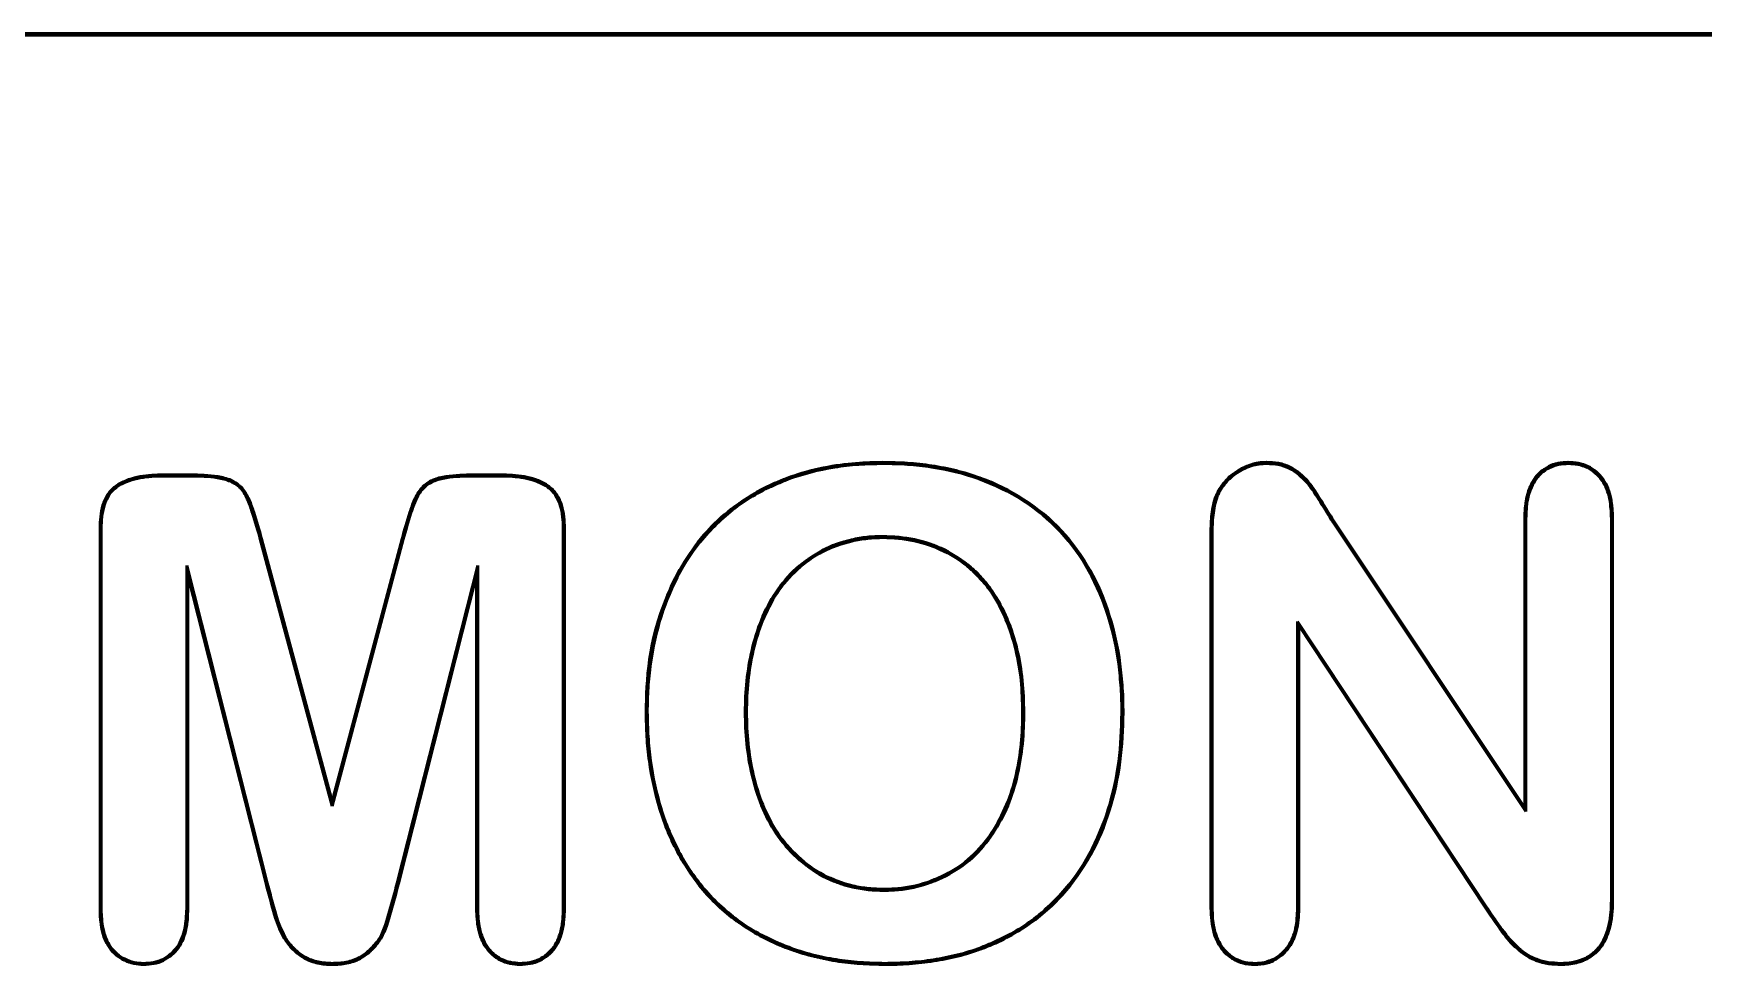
# Model space of a CAD drawing. Header units: millimetres. Extents: x 3 to 1148, y 20 to 725.
# Drawn here: x 571.52 to 583.26, y 334.76 to 341.3 of the extents above; entities that cross this region are included whole.
import ezdxf

# ---------------------------------------------------------------- set-up
doc = ezdxf.new("R2010")
doc.units = ezdxf.units.MM
doc.header["$LTSCALE"] = 1.333333
doc.layers.add('Visible (ANSI)', color=7, linetype='Continuous', lineweight=50)

msp = doc.modelspace()

# ---------------------------------------------------------------- linework, layer by layer
at = {"layer": 'Visible (ANSI)'}
for p, q in [((597.492, 341.299), (561.492, 341.299)), ((597.492, 341.286), (561.492, 341.286)), ((572.415, 338.197), (572.627, 338.197)), ((572.416, 338.188), (572.415, 338.197)), ((572.416, 338.188), (572.627, 338.188)), ((574.616, 338.197), (574.828, 338.197)), ((574.616, 338.188), (574.828, 338.188)), ((574.828, 338.188), (574.828, 338.197)), ((577.495, 338.276), (577.495, 338.285)), ((580.193, 338.276), (580.193, 338.285)), ((582.313, 338.276), (582.313, 338.285)), ((579.845, 338.045), (579.837, 338.048)), ((580.658, 337.866), (580.665, 337.871)), ((580.658, 337.866), (582.016, 335.83)), ((580.665, 337.871), (582.007, 335.858)), ((582.007, 335.858), (582.007, 337.889)), ((582.016, 337.889), (582.007, 337.889)), ((582.016, 335.83), (582.016, 337.889)), ((582.616, 337.889), (582.625, 337.889)), ((582.616, 337.889), (582.616, 335.205)), ((582.625, 337.889), (582.625, 335.205)), ((571.991, 335.143), (571.991, 337.821)), ((571.999, 337.82), (571.991, 337.821)), ((571.999, 335.143), (571.999, 337.82)), ((573.117, 337.745), (573.623, 335.869)), ((573.126, 337.747), (573.623, 335.902)), ((573.623, 335.902), (574.115, 337.747)), ((573.623, 335.869), (574.123, 337.745)), ((575.247, 337.82), (575.256, 337.821)), ((575.247, 337.82), (575.247, 335.143)), ((575.256, 337.821), (575.256, 335.143)), ((577.495, 337.764), (577.495, 337.756)), ((579.801, 335.151), (579.801, 337.785)), ((579.81, 335.151), (579.81, 337.785)), ((572.6, 337.561), (572.608, 337.491)), ((572.6, 337.561), (572.6, 335.145)), ((573.166, 335.328), (572.6, 337.561)), ((573.158, 335.325), (572.608, 337.491)), ((572.608, 337.491), (572.608, 335.145)), ((574.647, 337.561), (574.08, 335.328)), ((574.638, 337.491), (574.089, 335.325)), ((574.647, 337.561), (574.638, 337.491)), ((574.638, 335.145), (574.638, 337.491)), ((574.647, 335.145), (574.647, 337.561)), ((580.41, 337.167), (580.419, 337.138)), ((580.41, 337.167), (580.41, 335.149)), ((581.734, 335.165), (580.41, 337.167)), ((581.727, 335.161), (580.419, 337.138)), ((580.419, 337.138), (580.419, 335.149)), ((575.838, 336.53), (575.83, 336.53)), ((576.527, 336.53), (576.536, 336.53)), ((578.486, 336.53), (578.477, 336.53)), ((579.174, 336.525), (579.183, 336.525)), ((573.623, 335.869), (573.623, 335.902)), ((582.016, 335.83), (582.007, 335.858)), ((573.166, 335.328), (573.158, 335.325)), ((577.504, 335.276), (577.504, 335.285)), ((571.999, 335.143), (571.991, 335.143)), ((572.6, 335.145), (572.608, 335.145)), ((574.647, 335.145), (574.638, 335.145)), ((575.247, 335.143), (575.256, 335.143)), ((579.81, 335.151), (579.801, 335.151)), ((580.41, 335.149), (580.419, 335.149)), ((582.616, 335.205), (582.625, 335.205)), ((572.298, 334.764), (572.298, 334.755)), ((573.623, 334.764), (573.623, 334.755)), ((574.944, 334.764), (574.944, 334.755)), ((577.508, 334.764), (577.508, 334.755)), ((580.11, 334.764), (580.11, 334.755)), ((582.259, 334.764), (582.259, 334.755))]:
    msp.add_line(p, q, dxfattribs=at)
for points, knots in [([(571.991, 337.821), (571.992, 337.875), (571.995, 337.931), (572.02, 338.009), (572.031, 338.035), (572.06, 338.081), (572.079, 338.101), (572.146, 338.149), (572.199, 338.168), (572.306, 338.193), (572.361, 338.195), (572.415, 338.197)], [0, 0, 0, 0, 0.0001620059, 0.0001620059, 0.0002430088, 0.0002430088, 0.0003240118, 0.0003240118, 0.0004860177, 0.0004860177, 0.0006480235, 0.0006480235, 0.0006480235, 0.0006480235]), ([(571.999, 337.82), (572.001, 337.875), (572.004, 337.929), (572.028, 338.006), (572.039, 338.031), (572.066, 338.076), (572.085, 338.095), (572.15, 338.141), (572.201, 338.16), (572.307, 338.184), (572.361, 338.187), (572.416, 338.188)], [0, 0, 0, 0, 0.0001583863, 0.0001583863, 0.0002376394, 0.0002376394, 0.0003168925, 0.0003168925, 0.0004753987, 0.0004753987, 0.0006337905, 0.0006337905, 0.0006337905, 0.0006337905]), ([(572.627, 338.197), (572.691, 338.196), (572.756, 338.195), (572.85, 338.179), (572.882, 338.172), (572.941, 338.146), (572.968, 338.127), (573.01, 338.08), (573.026, 338.051), (573.051, 337.992), (573.062, 337.962), (573.092, 337.87), (573.109, 337.809), (573.126, 337.747)], [0, 0, 0, 0, 0.0001924262, 0.0001924262, 0.0002886393, 0.0002886393, 0.0003848524, 0.0003848524, 0.0004810655, 0.0004810655, 0.0005772786, 0.0005772786, 0.0007697048, 0.0007697048, 0.0007697048, 0.0007697048]), ([(572.627, 338.188), (572.691, 338.187), (572.755, 338.187), (572.848, 338.171), (572.88, 338.164), (572.936, 338.139), (572.962, 338.121), (573.003, 338.075), (573.018, 338.047), (573.043, 337.989), (573.053, 337.959), (573.083, 337.868), (573.101, 337.806), (573.117, 337.745), (573.117, 337.745), (573.117, 337.745), (573.117, 337.745), (573.117, 337.745), (573.117, 337.745), (573.117, 337.745)], [0, 0, 0, 0, 0.0001896166, 0.0001896166, 0.0002844516, 0.0002844516, 0.0003792866, 0.0003792866, 0.0004741216, 0.0004741216, 0.0005689565, 0.0005689565, 0.0007586265, 0.0007586265, 0.0007586265, 0.0007586405, 0.0007586405, 0.0007586405, 0.0007586546, 0.0007586546, 0.0007586546, 0.0007586546]), ([(574.115, 337.747), (574.131, 337.809), (574.149, 337.871), (574.179, 337.962), (574.189, 337.993), (574.215, 338.052), (574.231, 338.08), (574.274, 338.128), (574.301, 338.147), (574.36, 338.173), (574.392, 338.179), (574.487, 338.195), (574.552, 338.196), (574.616, 338.197)], [0, 0, 0, 0, 0.0001932063, 0.0001932063, 0.0002898094, 0.0002898094, 0.0003864126, 0.0003864126, 0.0004830157, 0.0004830157, 0.0005796188, 0.0005796188, 0.0007728251, 0.0007728251, 0.0007728251, 0.0007728251]), ([(574.123, 337.745), (574.123, 337.745), (574.123, 337.745), (574.123, 337.745), (574.123, 337.745), (574.123, 337.745), (574.123, 337.745), (574.14, 337.807), (574.157, 337.868), (574.187, 337.96), (574.198, 337.99), (574.223, 338.048), (574.239, 338.075), (574.28, 338.121), (574.306, 338.139), (574.363, 338.164), (574.394, 338.171), (574.488, 338.187), (574.552, 338.187), (574.616, 338.188)], [0, 0, 0, 0, 0.0000000141, 0.0000000141, 0.0000000141, 0.0000000282, 0.0000000282, 0.0000000282, 0.0001904265, 0.0001904265, 0.0002856256, 0.0002856256, 0.0003808247, 0.0003808247, 0.0004760239, 0.0004760239, 0.000571223, 0.000571223, 0.0007615669, 0.0007615669, 0.0007615669, 0.0007615669]), ([(574.828, 338.197), (574.883, 338.195), (574.939, 338.193), (575.046, 338.169), (575.099, 338.149), (575.166, 338.101), (575.186, 338.082), (575.215, 338.035), (575.227, 338.01), (575.243, 337.957), (575.249, 337.93), (575.254, 337.876), (575.255, 337.848), (575.256, 337.821)], [0, 0, 0, 0, 0.0001637247, 0.0001637247, 0.0003274494, 0.0003274494, 0.0004093118, 0.0004093118, 0.0004911742, 0.0004911742, 0.0005730365, 0.0005730365, 0.0006548989, 0.0006548989, 0.0006548989, 0.0006548989]), ([(574.828, 338.188), (574.883, 338.187), (574.938, 338.184), (575.043, 338.16), (575.095, 338.141), (575.16, 338.095), (575.179, 338.076), (575.207, 338.031), (575.219, 338.007), (575.234, 337.955), (575.24, 337.929), (575.246, 337.875), (575.246, 337.848), (575.247, 337.82)], [0, 0, 0, 0, 0.0001602843, 0.0001602843, 0.0003206843, 0.0003206843, 0.0004008843, 0.0004008843, 0.0004810843, 0.0004810843, 0.0005612843, 0.0005612843, 0.0006413547, 0.0006413547, 0.0006413547, 0.0006413547]), ([(575.83, 336.53), (575.834, 336.757), (575.842, 337.016), (576.048, 337.513), (576.14, 337.666), (576.349, 337.897), (576.482, 338.015), (576.77, 338.156), (576.9, 338.21), (577.243, 338.28), (577.376, 338.283), (577.495, 338.285)], [0, 0, 0, 0, 0.0680687, 0.0680687, 0.1013343, 0.1013343, 0.1267439, 0.1267439, 0.1382059, 0.1382059, 0.1489298, 0.1489298, 0.1489298, 0.1489298]), ([(575.838, 336.53), (575.839, 336.587), (575.84, 336.644), (575.847, 336.757), (575.853, 336.814), (575.877, 336.982), (575.901, 337.094), (576.004, 337.418), (576.113, 337.624), (576.342, 337.875), (576.429, 337.95), (576.618, 338.075), (576.72, 338.126), (576.932, 338.205), (577.043, 338.233), (577.211, 338.26), (577.268, 338.267), (577.381, 338.274), (577.438, 338.275), (577.495, 338.276)], [0, 0, 0, 0, 0.000169673, 0.000169673, 0.000339521, 0.000339521, 0.000679215, 0.000679215, 0.001358605, 0.001358605, 0.0016983, 0.0016983, 0.002037994, 0.002037994, 0.002377689, 0.002377689, 0.002547537, 0.002547537, 0.002717229, 0.002717229, 0.002717229, 0.002717229]), ([(577.495, 338.285), (577.552, 338.284), (577.61, 338.283), (577.725, 338.275), (577.782, 338.269), (577.953, 338.243), (578.066, 338.216), (578.391, 338.098), (578.592, 337.973), (578.906, 337.635), (579.018, 337.427), (579.121, 337.097), (579.146, 336.984), (579.168, 336.813), (579.174, 336.755), (579.182, 336.64), (579.183, 336.583), (579.183, 336.525)], [0, 0, 0, 0, 0.000172256, 0.000172256, 0.000344511, 0.000344511, 0.000689023, 0.000689023, 0.001378045, 0.001378045, 0.002067068, 0.002067068, 0.002411579, 0.002411579, 0.002583834, 0.002583834, 0.00275609, 0.00275609, 0.00275609, 0.00275609]), ([(577.495, 338.276), (577.552, 338.276), (577.61, 338.275), (577.724, 338.266), (577.781, 338.26), (577.951, 338.235), (578.063, 338.208), (578.387, 338.09), (578.587, 337.966), (578.899, 337.63), (579.01, 337.423), (579.113, 337.095), (579.137, 336.982), (579.16, 336.812), (579.165, 336.754), (579.173, 336.64), (579.174, 336.583), (579.174, 336.525)], [0, 0, 0, 0, 0.000171235, 0.000171235, 0.000342625, 0.000342625, 0.000685405, 0.000685405, 0.001370964, 0.001370964, 0.002056523, 0.002056523, 0.002399303, 0.002399303, 0.002570692, 0.002570692, 0.002741954, 0.002741954, 0.002741954, 0.002741954]), ([(579.837, 338.048), (579.845, 338.065), (579.852, 338.082), (579.872, 338.115), (579.883, 338.13), (579.92, 338.173), (579.948, 338.198), (580.012, 338.24), (580.045, 338.257), (580.1, 338.274), (580.118, 338.279), (580.155, 338.284), (580.174, 338.284), (580.193, 338.285)], [0, 0, 0, 0, 0.000056193, 0.000056193, 0.0001123859, 0.0001123859, 0.0002247719, 0.0002247719, 0.0003371578, 0.0003371578, 0.0003933508, 0.0003933508, 0.0004495438, 0.0004495438, 0.0004495438, 0.0004495438]), ([(579.845, 338.045), (579.853, 338.062), (579.86, 338.079), (579.879, 338.11), (579.89, 338.124), (579.926, 338.167), (579.954, 338.191), (580.016, 338.232), (580.049, 338.249), (580.102, 338.266), (580.12, 338.27), (580.156, 338.275), (580.174, 338.276), (580.193, 338.276)], [0, 0, 0, 0, 0.0000545148, 0.0000545148, 0.000109488, 0.000109488, 0.0002194345, 0.0002194345, 0.0003293809, 0.0003293809, 0.0003843541, 0.0003843541, 0.0004389831, 0.0004389831, 0.0004389831, 0.0004389831]), ([(580.193, 338.285), (580.221, 338.284), (580.249, 338.283), (580.303, 338.273), (580.33, 338.264), (580.405, 338.228), (580.447, 338.191), (580.52, 338.106), (580.548, 338.059), (580.607, 337.965), (580.636, 337.918), (580.665, 337.871)], [0, 0, 0, 0, 0.0000823529, 0.0000823529, 0.0001647057, 0.0001647057, 0.0003294115, 0.0003294115, 0.0004941172, 0.0004941172, 0.0006588229, 0.0006588229, 0.0006588229, 0.0006588229]), ([(580.193, 338.276), (580.221, 338.275), (580.248, 338.274), (580.301, 338.264), (580.326, 338.255), (580.4, 338.22), (580.441, 338.184), (580.512, 338.101), (580.541, 338.054), (580.6, 337.96), (580.629, 337.913), (580.658, 337.866), (580.658, 337.866), (580.658, 337.866), (580.658, 337.866)], [0, 0, 0, 0, 0.0000808661, 0.0000808661, 0.0001620777, 0.0001620777, 0.000324501, 0.000324501, 0.0004869243, 0.0004869243, 0.0006493476, 0.0006493476, 0.0006493476, 0.0006494948, 0.0006494948, 0.0006494948, 0.0006494948]), ([(582.007, 337.889), (582.009, 337.937), (582.011, 337.984), (582.029, 338.076), (582.046, 338.122), (582.097, 338.201), (582.133, 338.234), (582.197, 338.266), (582.219, 338.274), (582.265, 338.283), (582.289, 338.284), (582.313, 338.285)], [0, 0, 0, 0, 0.0001405677, 0.0001405677, 0.0002811354, 0.0002811354, 0.0004217031, 0.0004217031, 0.0004919869, 0.0004919869, 0.0005622708, 0.0005622708, 0.0005622708, 0.0005622708]), ([(582.016, 337.889), (582.017, 337.936), (582.019, 337.983), (582.038, 338.074), (582.054, 338.118), (582.104, 338.195), (582.139, 338.226), (582.2, 338.257), (582.222, 338.265), (582.266, 338.274), (582.289, 338.275), (582.313, 338.276)], [0, 0, 0, 0, 0.000137271, 0.000137271, 0.0002746834, 0.0002746834, 0.0004120958, 0.0004120958, 0.0004808019, 0.0004808019, 0.000549098, 0.000549098, 0.000549098, 0.000549098]), ([(582.313, 338.285), (582.336, 338.284), (582.36, 338.283), (582.407, 338.274), (582.43, 338.267), (582.494, 338.235), (582.531, 338.203), (582.585, 338.124), (582.602, 338.078), (582.621, 337.985), (582.623, 337.937), (582.625, 337.889)], [0, 0, 0, 0, 0.0000706275, 0.0000706275, 0.000141255, 0.000141255, 0.0002825099, 0.0002825099, 0.0004237649, 0.0004237649, 0.0005650198, 0.0005650198, 0.0005650198, 0.0005650198]), ([(582.313, 338.276), (582.336, 338.275), (582.359, 338.274), (582.405, 338.266), (582.427, 338.258), (582.489, 338.228), (582.525, 338.196), (582.577, 338.12), (582.594, 338.076), (582.613, 337.984), (582.614, 337.937), (582.616, 337.889)], [0, 0, 0, 0, 0.0000685119, 0.0000685119, 0.0001374315, 0.0001374315, 0.0002752707, 0.0002752707, 0.00041311, 0.00041311, 0.0005508059, 0.0005508059, 0.0005508059, 0.0005508059]), ([(579.801, 337.785), (579.801, 337.829), (579.803, 337.874), (579.81, 337.94), (579.813, 337.962), (579.823, 338.006), (579.83, 338.027), (579.837, 338.048)], [0, 0, 0, 0, 0.0001337175, 0.0001337175, 0.0002005762, 0.0002005762, 0.000267435, 0.000267435, 0.000267435, 0.000267435]), ([(579.81, 337.785), (579.81, 337.829), (579.811, 337.873), (579.819, 337.939), (579.822, 337.961), (579.831, 338.003), (579.838, 338.024), (579.845, 338.045)], [0, 0, 0, 0, 0.00013232, 0.00013232, 0.0001985012, 0.0001985012, 0.0002642156, 0.0002642156, 0.0002642156, 0.0002642156]), ([(577.495, 337.764), (577.495, 337.764), (577.494, 337.764), (577.494, 337.764), (577.458, 337.764), (577.421, 337.763), (577.348, 337.755), (577.311, 337.749), (577.204, 337.724), (577.134, 337.699), (576.937, 337.597), (576.825, 337.494), (576.662, 337.249), (576.608, 337.109), (576.558, 336.895), (576.546, 336.822), (576.53, 336.676), (576.528, 336.603), (576.527, 336.53), (576.527, 336.53), (576.527, 336.53), (576.527, 336.53)], [0, 0, 0, 0, 0.000000261, 0.000000261, 0.000000261, 0.000110231, 0.000110231, 0.000220201, 0.000220201, 0.000440141, 0.000440141, 0.000880021, 0.000880021, 0.001319901, 0.001319901, 0.001539841, 0.001539841, 0.001759781, 0.001759781, 0.001759781, 0.001759952, 0.001759952, 0.001759952, 0.001759952]), ([(577.495, 337.756), (577.458, 337.755), (577.422, 337.754), (577.349, 337.746), (577.313, 337.74), (577.206, 337.715), (577.137, 337.691), (576.942, 337.59), (576.831, 337.488), (576.67, 337.245), (576.617, 337.106), (576.566, 336.893), (576.555, 336.821), (576.539, 336.676), (576.537, 336.603), (576.536, 336.53)], [0, 0, 0, 0, 0.000109113, 0.000109113, 0.000218226, 0.000218226, 0.000436451, 0.000436451, 0.000872903, 0.000872903, 0.001309354, 0.001309354, 0.00152758, 0.00152758, 0.001745806, 0.001745806, 0.001745806, 0.001745806]), ([(578.486, 336.53), (578.486, 336.53), (578.486, 336.53), (578.486, 336.53), (578.484, 336.604), (578.482, 336.678), (578.467, 336.826), (578.455, 336.899), (578.42, 337.044), (578.397, 337.115), (578.339, 337.252), (578.305, 337.318), (578.241, 337.41), (578.218, 337.439), (578.169, 337.495), (578.142, 337.522), (578.057, 337.595), (577.995, 337.636), (577.861, 337.702), (577.789, 337.726), (577.644, 337.758), (577.569, 337.762), (577.495, 337.764), (577.495, 337.764), (577.495, 337.764), (577.495, 337.764)], [0, 0, 0, 0, 0.000000144, 0.000000144, 0.000000144, 0.000220676, 0.000220676, 0.000441208, 0.000441208, 0.000661741, 0.000661741, 0.000882273, 0.000882273, 0.000992539, 0.000992539, 0.001102806, 0.001102806, 0.001323338, 0.001323338, 0.00154387, 0.00154387, 0.001764403, 0.001764403, 0.001764403, 0.001764662, 0.001764662, 0.001764662, 0.001764662]), ([(578.477, 336.53), (578.475, 336.604), (578.474, 336.678), (578.459, 336.824), (578.446, 336.898), (578.411, 337.041), (578.389, 337.112), (578.331, 337.248), (578.297, 337.314), (578.234, 337.405), (578.211, 337.434), (578.162, 337.489), (578.136, 337.515), (578.052, 337.588), (577.99, 337.629), (577.857, 337.694), (577.787, 337.718), (577.642, 337.749), (577.568, 337.753), (577.495, 337.756)], [0, 0, 0, 0, 0.000218848, 0.000218848, 0.000437697, 0.000437697, 0.000656545, 0.000656545, 0.000875394, 0.000875394, 0.000984818, 0.000984818, 0.001094242, 0.001094242, 0.00131309, 0.00131309, 0.001531939, 0.001531939, 0.001750787, 0.001750787, 0.001750787, 0.001750787]), ([(577.508, 334.755), (577.451, 334.757), (577.393, 334.758), (577.278, 334.766), (577.221, 334.772), (577.05, 334.8), (576.938, 334.828), (576.722, 334.909), (576.618, 334.961), (576.425, 335.087), (576.338, 335.163), (576.182, 335.333), (576.116, 335.429), (576.005, 335.631), (575.961, 335.738), (575.893, 335.958), (575.869, 336.071), (575.845, 336.242), (575.839, 336.3), (575.832, 336.415), (575.831, 336.472), (575.83, 336.53)], [0, 0, 0, 0, 0.000172063, 0.000172063, 0.000344127, 0.000344127, 0.000688254, 0.000688254, 0.00103238, 0.00103238, 0.001376507, 0.001376507, 0.001720634, 0.001720634, 0.002064761, 0.002064761, 0.002408888, 0.002408888, 0.002580951, 0.002580951, 0.002753015, 0.002753015, 0.002753015, 0.002753015]), ([(577.508, 334.764), (577.451, 334.765), (577.393, 334.767), (577.279, 334.774), (577.222, 334.781), (577.052, 334.808), (576.94, 334.836), (576.726, 334.917), (576.622, 334.968), (576.431, 335.094), (576.343, 335.169), (576.189, 335.339), (576.124, 335.434), (576.013, 335.635), (575.969, 335.741), (575.901, 335.96), (575.877, 336.073), (575.853, 336.243), (575.848, 336.3), (575.841, 336.415), (575.84, 336.472), (575.838, 336.53)], [0, 0, 0, 0, 0.000171067, 0.000171067, 0.000342318, 0.000342318, 0.00068482, 0.00068482, 0.001027321, 0.001027321, 0.001369823, 0.001369823, 0.001712325, 0.001712325, 0.002054826, 0.002054826, 0.002397328, 0.002397328, 0.002568579, 0.002568579, 0.002739656, 0.002739656, 0.002739656, 0.002739656]), ([(576.527, 336.53), (576.527, 336.53), (576.527, 336.53), (576.527, 336.53), (576.528, 336.456), (576.53, 336.381), (576.546, 336.234), (576.558, 336.16), (576.592, 336.015), (576.614, 335.944), (576.67, 335.806), (576.704, 335.739), (576.787, 335.615), (576.836, 335.559), (576.946, 335.457), (577.006, 335.413), (577.139, 335.342), (577.209, 335.317), (577.319, 335.292), (577.356, 335.285), (577.43, 335.278), (577.467, 335.277), (577.504, 335.276), (577.504, 335.276), (577.504, 335.276), (577.504, 335.276)], [0, 0, 0, 0, 0.00000017, 0.00000017, 0.00000017, 0.000221478, 0.000221478, 0.000442786, 0.000442786, 0.000664094, 0.000664094, 0.000885402, 0.000885402, 0.001106709, 0.001106709, 0.001328017, 0.001328017, 0.001549325, 0.001549325, 0.001659979, 0.001659979, 0.001770633, 0.001770633, 0.001770633, 0.001770899, 0.001770899, 0.001770899, 0.001770899]), ([(576.536, 336.53), (576.537, 336.456), (576.539, 336.382), (576.555, 336.235), (576.567, 336.162), (576.6, 336.018), (576.622, 335.947), (576.678, 335.81), (576.712, 335.744), (576.794, 335.621), (576.843, 335.564), (576.951, 335.464), (577.011, 335.42), (577.142, 335.351), (577.212, 335.326), (577.32, 335.3), (577.357, 335.294), (577.43, 335.287), (577.467, 335.286), (577.504, 335.285)], [0, 0, 0, 0, 0.000219607, 0.000219607, 0.000439215, 0.000439215, 0.000658822, 0.000658822, 0.000878429, 0.000878429, 0.001098036, 0.001098036, 0.001317644, 0.001317644, 0.001537251, 0.001537251, 0.001647055, 0.001647055, 0.001756858, 0.001756858, 0.001756858, 0.001756858]), ([(577.504, 335.276), (577.504, 335.276), (577.504, 335.276), (577.505, 335.276), (577.542, 335.277), (577.579, 335.278), (577.653, 335.286), (577.69, 335.292), (577.8, 335.319), (577.87, 335.345), (578.004, 335.413), (578.067, 335.455), (578.177, 335.557), (578.225, 335.614), (578.308, 335.739), (578.343, 335.805), (578.401, 335.942), (578.423, 336.014), (578.456, 336.159), (578.468, 336.233), (578.483, 336.381), (578.485, 336.456), (578.486, 336.53), (578.486, 336.53), (578.486, 336.53), (578.486, 336.53)], [0, 0, 0, 0, 0.000000267, 0.000000267, 0.000000267, 0.000111917, 0.000111917, 0.000223567, 0.000223567, 0.000446867, 0.000446867, 0.000670167, 0.000670167, 0.000893467, 0.000893467, 0.001116767, 0.001116767, 0.001340067, 0.001340067, 0.001563367, 0.001563367, 0.001786667, 0.001786667, 0.001786667, 0.001786812, 0.001786812, 0.001786812, 0.001786812]), ([(577.504, 335.285), (577.541, 335.286), (577.578, 335.287), (577.652, 335.294), (577.689, 335.301), (577.797, 335.327), (577.867, 335.353), (577.999, 335.42), (578.061, 335.462), (578.17, 335.562), (578.218, 335.62), (578.3, 335.743), (578.335, 335.809), (578.393, 335.945), (578.414, 336.016), (578.448, 336.161), (578.459, 336.234), (578.474, 336.382), (578.476, 336.456), (578.477, 336.53)], [0, 0, 0, 0, 0.00011079, 0.00011079, 0.00022158, 0.00022158, 0.000443159, 0.000443159, 0.000664739, 0.000664739, 0.000886318, 0.000886318, 0.001107898, 0.001107898, 0.001329478, 0.001329478, 0.001551057, 0.001551057, 0.001772637, 0.001772637, 0.001772637, 0.001772637]), ([(579.183, 336.525), (579.181, 336.41), (579.176, 336.295), (579.146, 336.067), (579.122, 335.954), (579.02, 335.624), (578.909, 335.417), (578.677, 335.16), (578.59, 335.084), (578.398, 334.958), (578.294, 334.906), (578.078, 334.825), (577.966, 334.799), (577.795, 334.772), (577.738, 334.765), (577.623, 334.757), (577.566, 334.756), (577.508, 334.755)], [0, 0, 0, 0, 0.000344319, 0.000344319, 0.000688639, 0.000688639, 0.001377277, 0.001377277, 0.001721597, 0.001721597, 0.002065916, 0.002065916, 0.002410236, 0.002410236, 0.002582395, 0.002582395, 0.002754555, 0.002754555, 0.002754555, 0.002754555]), ([(579.174, 336.525), (579.172, 336.41), (579.168, 336.296), (579.137, 336.068), (579.113, 335.956), (579.012, 335.628), (578.901, 335.422), (578.671, 335.167), (578.584, 335.091), (578.393, 334.965), (578.29, 334.914), (578.076, 334.834), (577.964, 334.807), (577.794, 334.78), (577.737, 334.774), (577.623, 334.766), (577.566, 334.765), (577.508, 334.764)], [0, 0, 0, 0, 0.000342478, 0.000342478, 0.000685085, 0.000685085, 0.001370298, 0.001370298, 0.001712905, 0.001712905, 0.002055512, 0.002055512, 0.002398119, 0.002398119, 0.002569422, 0.002569422, 0.002740542, 0.002740542, 0.002740542, 0.002740542]), ([(573.623, 334.755), (573.59, 334.756), (573.556, 334.758), (573.49, 334.773), (573.457, 334.784), (573.398, 334.817), (573.372, 334.838), (573.324, 334.886), (573.303, 334.913), (573.252, 335), (573.229, 335.065), (573.192, 335.195), (573.176, 335.26), (573.158, 335.325)], [0, 0, 0, 0, 0.0001006577, 0.0001006577, 0.0002013154, 0.0002013154, 0.0003019731, 0.0003019731, 0.0004026308, 0.0004026308, 0.0006039462, 0.0006039462, 0.0008052617, 0.0008052617, 0.0008052617, 0.0008052617]), ([(573.623, 334.764), (573.59, 334.765), (573.557, 334.767), (573.492, 334.781), (573.461, 334.792), (573.403, 334.824), (573.377, 334.845), (573.33, 334.892), (573.31, 334.917), (573.26, 335.004), (573.237, 335.067), (573.201, 335.197), (573.184, 335.263), (573.166, 335.328)], [0, 0, 0, 0, 0.0000989188, 0.0000989188, 0.0001981084, 0.0001981084, 0.0002972979, 0.0002972979, 0.0003964874, 0.0003964874, 0.0005948665, 0.0005948665, 0.0007931577, 0.0007931577, 0.0007931577, 0.0007931577]), ([(574.08, 335.328), (574.064, 335.262), (574.046, 335.196), (574.008, 335.066), (573.992, 335), (573.94, 334.915), (573.918, 334.89), (573.871, 334.842), (573.845, 334.821), (573.787, 334.79), (573.755, 334.779), (573.69, 334.766), (573.657, 334.765), (573.623, 334.764)], [0, 0, 0, 0, 0.0002008117, 0.0002008117, 0.0004016233, 0.0004016233, 0.0005020292, 0.0005020292, 0.000602435, 0.000602435, 0.0007028408, 0.0007028408, 0.0008029738, 0.0008029738, 0.0008029738, 0.0008029738]), ([(574.089, 335.325), (574.072, 335.26), (574.055, 335.194), (574.017, 335.064), (574, 334.997), (573.947, 334.91), (573.924, 334.884), (573.877, 334.835), (573.85, 334.814), (573.791, 334.782), (573.758, 334.771), (573.691, 334.758), (573.657, 334.756), (573.623, 334.755)], [0, 0, 0, 0, 0.0002036195, 0.0002036195, 0.0004072389, 0.0004072389, 0.0005090487, 0.0005090487, 0.0006108584, 0.0006108584, 0.0007126681, 0.0007126681, 0.0008144779, 0.0008144779, 0.0008144779, 0.0008144779]), ([(572.298, 334.755), (572.275, 334.756), (572.252, 334.758), (572.206, 334.767), (572.184, 334.775), (572.121, 334.806), (572.084, 334.837), (572.031, 334.914), (572.014, 334.958), (571.994, 335.049), (571.992, 335.096), (571.991, 335.143)], [0, 0, 0, 0, 0.0000690452, 0.0000690452, 0.0001380905, 0.0001380905, 0.0002761809, 0.0002761809, 0.0004142714, 0.0004142714, 0.0005523618, 0.0005523618, 0.0005523618, 0.0005523618]), ([(572.298, 334.764), (572.275, 334.765), (572.252, 334.766), (572.208, 334.775), (572.187, 334.783), (572.126, 334.813), (572.09, 334.843), (572.039, 334.917), (572.022, 334.961), (572.003, 335.05), (572.001, 335.096), (571.999, 335.143)], [0, 0, 0, 0, 0.0000669143, 0.0000669143, 0.0001342671, 0.0001342671, 0.0002689726, 0.0002689726, 0.000403678, 0.000403678, 0.0005382467, 0.0005382467, 0.0005382467, 0.0005382467]), ([(572.608, 335.145), (572.607, 335.098), (572.605, 335.051), (572.585, 334.959), (572.569, 334.913), (572.514, 334.837), (572.478, 334.805), (572.414, 334.774), (572.391, 334.766), (572.345, 334.758), (572.322, 334.756), (572.298, 334.755)], [0, 0, 0, 0, 0.0001402475, 0.0001402475, 0.0002804951, 0.0002804951, 0.0004207426, 0.0004207426, 0.0004908664, 0.0004908664, 0.0005609902, 0.0005609902, 0.0005609902, 0.0005609902]), ([(572.6, 335.145), (572.598, 335.098), (572.596, 335.052), (572.576, 334.961), (572.561, 334.917), (572.508, 334.843), (572.472, 334.812), (572.411, 334.782), (572.389, 334.775), (572.344, 334.766), (572.322, 334.765), (572.298, 334.764)], [0, 0, 0, 0, 0.0001369737, 0.0001369737, 0.0002740748, 0.0002740748, 0.000411176, 0.000411176, 0.0004797265, 0.0004797265, 0.0005478338, 0.0005478338, 0.0005478338, 0.0005478338]), ([(574.944, 334.755), (574.92, 334.756), (574.897, 334.758), (574.851, 334.767), (574.829, 334.775), (574.767, 334.807), (574.731, 334.839), (574.678, 334.916), (574.661, 334.96), (574.642, 335.051), (574.64, 335.098), (574.638, 335.145)], [0, 0, 0, 0, 0.0000689897, 0.0000689897, 0.0001379793, 0.0001379793, 0.0002759587, 0.0002759587, 0.000413938, 0.000413938, 0.0005519173, 0.0005519173, 0.0005519173, 0.0005519173]), ([(574.944, 334.764), (574.92, 334.765), (574.898, 334.767), (574.854, 334.776), (574.832, 334.783), (574.772, 334.814), (574.737, 334.845), (574.686, 334.92), (574.67, 334.963), (574.65, 335.052), (574.648, 335.098), (574.647, 335.145)], [0, 0, 0, 0, 0.0000668318, 0.0000668318, 0.0001341055, 0.0001341055, 0.0002686529, 0.0002686529, 0.0004032003, 0.0004032003, 0.0005376178, 0.0005376178, 0.0005376178, 0.0005376178]), ([(575.256, 335.143), (575.254, 335.096), (575.252, 335.049), (575.232, 334.957), (575.215, 334.911), (575.161, 334.835), (575.123, 334.804), (575.06, 334.773), (575.037, 334.766), (574.991, 334.758), (574.967, 334.756), (574.944, 334.755)], [0, 0, 0, 0, 0.0001404333, 0.0001404333, 0.0002808665, 0.0002808665, 0.0004212998, 0.0004212998, 0.0004915164, 0.0004915164, 0.0005617331, 0.0005617331, 0.0005617331, 0.0005617331]), ([(575.247, 335.143), (575.246, 335.096), (575.244, 335.05), (575.224, 334.959), (575.207, 334.915), (575.154, 334.841), (575.118, 334.811), (575.057, 334.782), (575.035, 334.775), (574.99, 334.766), (574.967, 334.765), (574.944, 334.764)], [0, 0, 0, 0, 0.0001371447, 0.0001371447, 0.0002744218, 0.0002744218, 0.000411699, 0.000411699, 0.0004803375, 0.0004803375, 0.0005485286, 0.0005485286, 0.0005485286, 0.0005485286]), ([(580.11, 334.755), (580.078, 334.757), (580.052, 334.758), (579.986, 334.777), (579.959, 334.793), (579.913, 334.825), (579.888, 334.85), (579.855, 334.898), (579.838, 334.928), (579.806, 335.035), (579.803, 335.092), (579.801, 335.151)], [0, 0, 0, 0, 0.00960644, 0.00960644, 0.02087999, 0.02087999, 0.03939716, 0.03939716, 0.05156633, 0.05156633, 0.0677177, 0.0677177, 0.0677177, 0.0677177]), ([(580.11, 334.764), (580.086, 334.765), (580.063, 334.766), (580.019, 334.775), (579.997, 334.783), (579.936, 334.815), (579.901, 334.846), (579.85, 334.923), (579.833, 334.967), (579.813, 335.057), (579.811, 335.104), (579.81, 335.151)], [0, 0, 0, 0, 0.0000678778, 0.0000678778, 0.0001361676, 0.0001361676, 0.000272747, 0.000272747, 0.0004093264, 0.0004093264, 0.0005457708, 0.0005457708, 0.0005457708, 0.0005457708]), ([(580.419, 335.149), (580.417, 335.092), (580.414, 335.042), (580.39, 334.95), (580.374, 334.913), (580.325, 334.841), (580.294, 334.816), (580.242, 334.782), (580.215, 334.771), (580.165, 334.758), (580.14, 334.757), (580.11, 334.755)], [0, 0, 0, 0, 0.01696661, 0.01696661, 0.02945207, 0.02945207, 0.04399047, 0.04399047, 0.05968462, 0.05968462, 0.0795735, 0.0795735, 0.0795735, 0.0795735]), ([(580.41, 335.149), (580.408, 335.102), (580.406, 335.056), (580.387, 334.965), (580.369, 334.922), (580.318, 334.847), (580.283, 334.815), (580.222, 334.784), (580.2, 334.776), (580.156, 334.766), (580.133, 334.765), (580.11, 334.764)], [0, 0, 0, 0, 0.0001369252, 0.0001369252, 0.0002739948, 0.0002739948, 0.0004110643, 0.0004110643, 0.0004795991, 0.0004795991, 0.000547719, 0.000547719, 0.000547719, 0.000547719]), ([(582.259, 334.755), (582.206, 334.758), (582.148, 334.76), (582.051, 334.798), (582.001, 334.823), (581.862, 334.955), (581.807, 335.044), (581.727, 335.161)], [0, 0, 0, 0, 0.01573244, 0.01573244, 0.02475261, 0.02475261, 0.03654336, 0.03654336, 0.03654336, 0.03654336]), ([(582.259, 334.764), (582.23, 334.765), (582.201, 334.767), (582.144, 334.775), (582.116, 334.782), (582.035, 334.813), (581.988, 334.847), (581.904, 334.927), (581.868, 334.973), (581.8, 335.068), (581.768, 335.117), (581.734, 335.165)], [0, 0, 0, 0, 0.0000855778, 0.0000855778, 0.0001715166, 0.0001715166, 0.0003433944, 0.0003433944, 0.0005152721, 0.0005152721, 0.0006870799, 0.0006870799, 0.0006870799, 0.0006870799]), ([(582.625, 335.205), (582.623, 335.136), (582.62, 335.073), (582.589, 334.963), (582.572, 334.923), (582.526, 334.855), (582.5, 334.83), (582.438, 334.79), (582.403, 334.776), (582.332, 334.758), (582.299, 334.757), (582.259, 334.755)], [0, 0, 0, 0, 0.0205481, 0.0205481, 0.03295749, 0.03295749, 0.04460972, 0.04460972, 0.05680657, 0.05680657, 0.07116497, 0.07116497, 0.07116497, 0.07116497]), ([(582.616, 335.205), (582.615, 335.15), (582.613, 335.095), (582.59, 334.989), (582.571, 334.937), (582.525, 334.87), (582.507, 334.85), (582.466, 334.816), (582.442, 334.803), (582.393, 334.782), (582.366, 334.774), (582.313, 334.766), (582.286, 334.765), (582.259, 334.764)], [0, 0, 0, 0, 0.0001609841, 0.0001609841, 0.0003220709, 0.0003220709, 0.0004026143, 0.0004026143, 0.0004831576, 0.0004831576, 0.000563701, 0.000563701, 0.0006438851, 0.0006438851, 0.0006438851, 0.0006438851])]:
    msp.add_open_spline(points, degree=3, knots=knots, dxfattribs=at)

doc.saveas('drawing.dxf')
